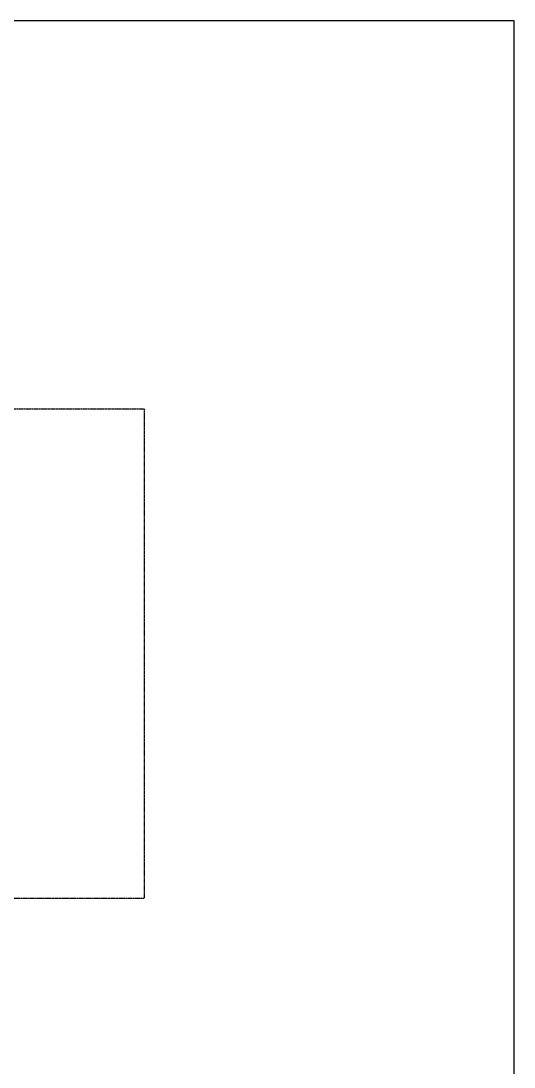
# Model space of a CAD drawing. Header units: millimetres. Extents: x -267 to 1063, y -200 to 868.
# Drawn here: x 812 to 1063, y 334 to 868 of the extents above; entities that cross this region are included whole.
import ezdxf

# ---------------------------------------------------------------- set-up
doc = ezdxf.new("R2010")
doc.units = ezdxf.units.MM
doc.header["$MEASUREMENT"] = 0
doc.linetypes.add('PHANTOM', pattern=[2.5, 1.25, -0.25, 0.25, -0.25, 0.25, -0.25])
doc.linetypes.add('PHANTOM2', pattern=[1.25, 0.625, -0.125, 0.125, -0.125, 0.125, -0.125])
doc.layers.add('4', color=1, linetype='PHANTOM')
doc.layers.add('Default', color=7, linetype='Continuous')

msp = doc.modelspace()

# ---------------------------------------------------------------- linework, layer by layer
at = {"layer": '4', "linetype": 'PHANTOM2'}
for p, q in [((644.64, 670.29), (874.64, 670.29)), ((874.64, 670.29), (874.64, 420.29)), ((874.64, 420.29), (644.64, 420.29))]:
    msp.add_line(p, q, dxfattribs=at)
at = {"layer": 'Default'}
for p, q in [((1063.38, 868.26), (-266.62, 868.26)), ((1063.38, -199.7), (1063.38, 868.26))]:
    msp.add_line(p, q, dxfattribs=at)

doc.saveas('drawing.dxf')
